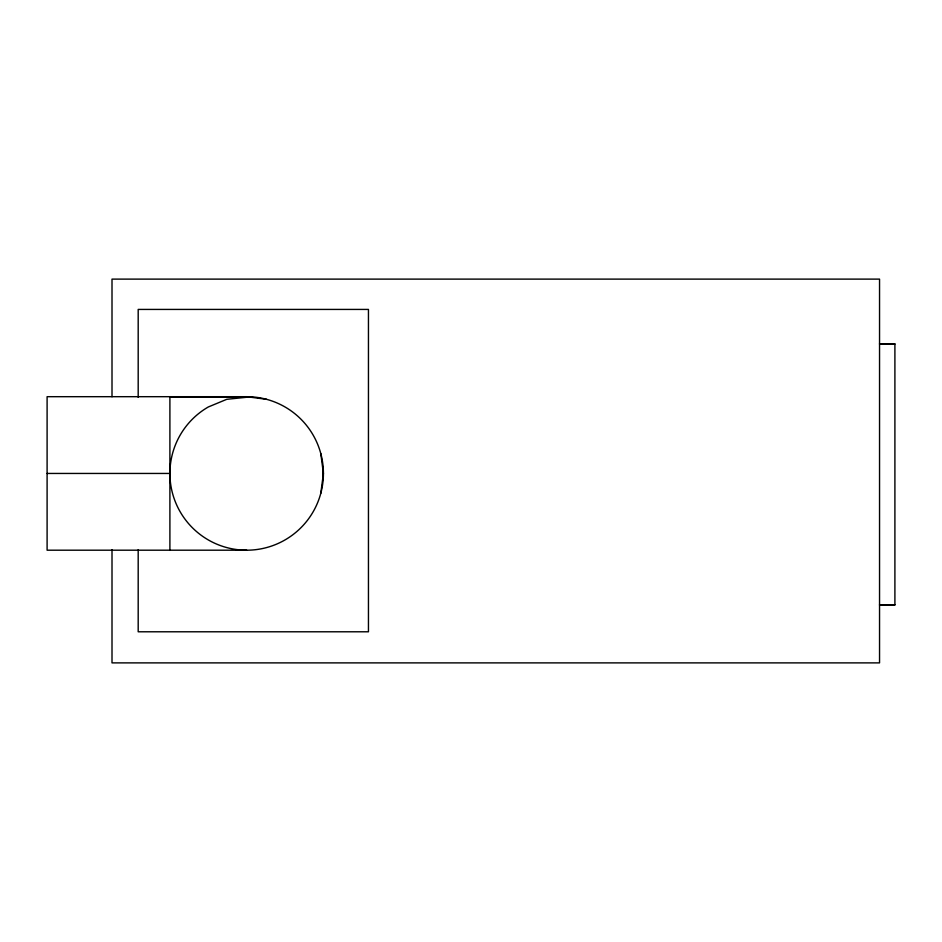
<?xml version="1.0" encoding="UTF-8"?>
<svg xmlns="http://www.w3.org/2000/svg" width="942" height="942" viewBox="0 0 942 942"><rect width="100%" height="100%" fill="white"/><g stroke="black" fill="none" stroke-linecap="round" stroke-linejoin="round"><path stroke-width="1.41" d="M320.798 493.314L323.412 473.449L320.798 453.585M879.545 343.818L894.9 343.818L894.9 605.011L879.545 605.011M879.545 344.042L894.9 344.042M169.901 397.265L251.043 397.265M47.1 473.449L169.901 473.449M246.663 550.199L47.1 550.199L47.1 396.688L246.663 396.688L266.527 399.302M879.545 604.788L894.9 604.788M322.835 469.069L322.835 477.829M246.663 397.265L226.798 399.302L208.288 406.979A76.749 76.749 0 0 0 198.055 532.854A76.749 76.749 0 0 0 319.409 497.906A76.749 76.749 0 0 0 243.813 396.747M169.901 396.688L169.901 550.199M138.191 397.336L138.191 309.423L368.452 309.423L368.452 631.788L138.191 631.788L138.191 549.728M112.004 396.747L112.004 279.115L879.545 279.115L879.545 662.885L112.004 662.885L112.004 549.669"/></g></svg>
